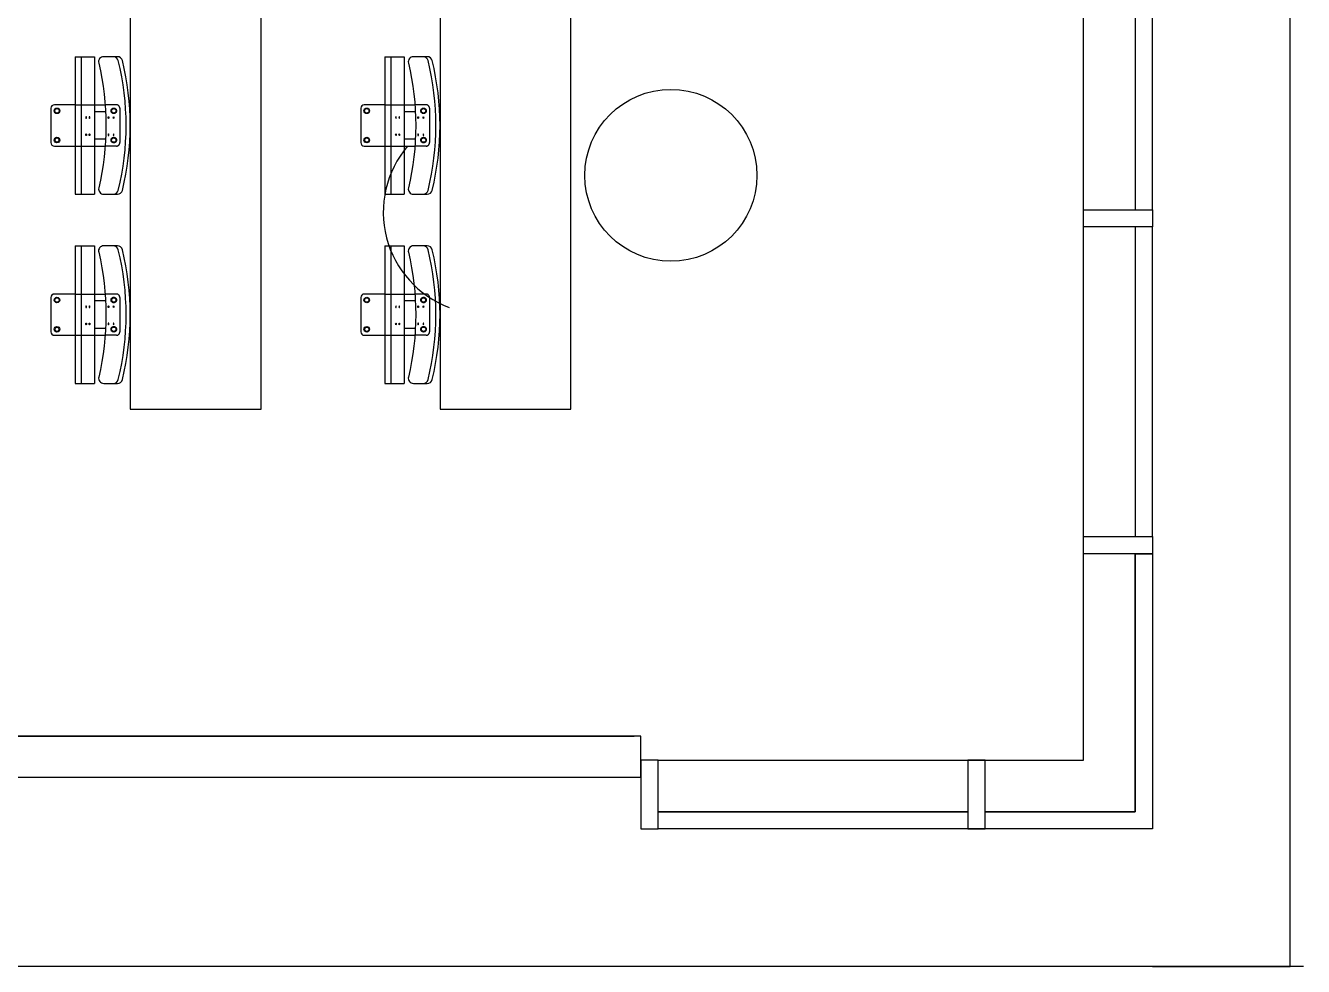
# Model space of a CAD drawing. Header units: centimetres. Extents: x -1707 to 3112, y 43 to 5669.
# Drawn here: x 158.555 to 162.267, y 42.96 to 45.695 of the extents above; entities that cross this region are included whole.
import ezdxf

# ---------------------------------------------------------------- set-up
doc = ezdxf.new("R2010")
doc.units = ezdxf.units.CM
doc.header["$LTSCALE"] = 100
doc.header["$MEASUREMENT"] = 0
doc.linetypes.add('CACHE', pattern=[0.375, 0.25, -0.125])
doc.layers.add('1-cloison', color=9, linetype='Continuous')

msp = doc.modelspace()

# ---------------------------------------------------------------- linework, layer by layer
at = {"layer": '1-cloison', "color": 7}
for p, q in [((158.8588, 51.73), (158.8588, 44.58)), ((159.2388, 44.58), (159.2388, 51.73)), ((159.7588, 51.73), (159.7588, 44.58)), ((160.1388, 44.58), (160.1388, 51.73)), ((158.6284, 45.455), (158.6284, 45.355)), ((158.6988, 45.465), (158.6384, 45.465)), ((158.7548, 45.465), (158.7858, 45.465)), ((159.5284, 45.455), (159.5284, 45.355)), ((159.5988, 45.465), (159.5384, 45.465)), ((159.6548, 45.465), (159.6858, 45.465)), ((158.7871, 45.4448), (158.7548, 45.4448)), ((159.6871, 45.4448), (159.6548, 45.4448)), ((158.6384, 45.345), (158.6988, 45.345)), ((158.7871, 45.3648), (158.7548, 45.3648)), ((158.7548, 45.345), (158.7858, 45.345)), ((159.5384, 45.345), (159.5988, 45.345)), ((159.6871, 45.3648), (159.6548, 45.3648)), ((159.6548, 45.345), (159.6858, 45.345)), ((158.6284, 44.905), (158.6284, 44.805)), ((158.6988, 44.915), (158.6384, 44.915)), ((158.7548, 44.915), (158.7858, 44.915)), ((158.7871, 44.8948), (158.7548, 44.8948)), ((159.5284, 44.905), (159.5284, 44.805)), ((159.5988, 44.915), (159.5384, 44.915)), ((159.6548, 44.915), (159.6858, 44.915)), ((159.6871, 44.8948), (159.6548, 44.8948)), ((158.6384, 44.795), (158.6988, 44.795)), ((158.7871, 44.8148), (158.7548, 44.8148)), ((158.7548, 44.795), (158.7858, 44.795)), ((159.5384, 44.795), (159.5988, 44.795)), ((159.6871, 44.8148), (159.6548, 44.8148)), ((159.6548, 44.795), (159.6858, 44.795)), ((158.8588, 44.58), (159.2388, 44.58)), ((159.7588, 44.58), (160.1388, 44.58)), ((149.9425, 43.63), (160.3225, 43.63)), ((162.2675, 42.96), (110.0175, 42.96))]:
    msp.add_line(p, q, dxfattribs=at)
at = {"layer": '1-cloison', "color": 7, "linetype": 'ByBlock'}
for p, q in [((158.6988, 45.605), (158.6988, 45.205)), ((158.6988, 45.605), (158.7548, 45.605)), ((158.7158, 45.605), (158.7158, 45.205)), ((158.7548, 45.605), (158.7548, 45.205)), ((159.5988, 45.605), (159.5988, 45.205)), ((159.5988, 45.605), (159.6548, 45.605)), ((159.6158, 45.605), (159.6158, 45.205)), ((159.6548, 45.605), (159.6548, 45.205)), ((158.6988, 45.205), (158.7548, 45.205)), ((159.5988, 45.205), (159.6548, 45.205)), ((158.6988, 45.055), (158.6988, 44.655)), ((158.6988, 45.055), (158.7548, 45.055)), ((158.7158, 45.055), (158.7158, 44.655)), ((158.7548, 45.055), (158.7548, 44.655)), ((159.5988, 45.055), (159.5988, 44.655)), ((159.5988, 45.055), (159.6548, 45.055)), ((159.6158, 45.055), (159.6158, 44.655)), ((159.6548, 45.055), (159.6548, 44.655)), ((158.6988, 44.655), (158.7548, 44.655)), ((159.5988, 44.655), (159.6548, 44.655))]:
    msp.add_line(p, q, dxfattribs=at)
at = {"layer": '1-cloison', "color": 7, "linetype": 'CACHE'}
for p, q in [((158.6988, 45.465), (158.7548, 45.465)), ((158.8184, 45.465), (158.7858, 45.465)), ((158.8284, 45.455), (158.8284, 45.355)), ((159.5988, 45.465), (159.6548, 45.465)), ((159.7184, 45.465), (159.6858, 45.465)), ((159.7284, 45.455), (159.7284, 45.355)), ((158.6988, 45.345), (158.7548, 45.345)), ((158.8184, 45.345), (158.7858, 45.345)), ((159.5988, 45.345), (159.6548, 45.345)), ((159.7184, 45.345), (159.6858, 45.345)), ((158.6988, 44.915), (158.7548, 44.915)), ((158.8184, 44.915), (158.7858, 44.915)), ((158.8284, 44.905), (158.8284, 44.805)), ((159.5988, 44.915), (159.6548, 44.915)), ((159.7184, 44.915), (159.6858, 44.915)), ((159.7284, 44.905), (159.7284, 44.805)), ((158.6988, 44.795), (158.7548, 44.795)), ((158.8184, 44.795), (158.7858, 44.795)), ((159.5988, 44.795), (159.6548, 44.795)), ((159.7184, 44.795), (159.6858, 44.795))]:
    msp.add_line(p, q, dxfattribs=at)
at = {"layer": '1-cloison', "color": 7}
msp.add_lwpolyline([(161.8287, 42.96), (162.2287, 42.96), (162.2287, 62.51), (160.7794, 62.51)], dxfattribs=at)
at = {"layer": '1-cloison', "color": 7, "ltscale": 2}
for points in [[(160.3925, 43.56), (161.6287, 43.56), (161.6287, 61.91), (160.8294, 61.91)], [(161.8287, 44.16), (161.8287, 43.36), (160.3925, 43.36), (160.3925, 43.41), (161.2925, 43.41)], [(161.7787, 44.16), (161.7787, 43.41), (161.3425, 43.41)], [(161.3425, 43.41), (161.7787, 43.41), (161.7787, 44.16), (161.8287, 44.16)], [(161.7787, 44.16), (161.7787, 43.41), (161.3425, 43.41)], [(149.9425, 43.51), (149.9425, 43.51), (160.3425, 43.51), (160.3425, 43.63), (149.9425, 43.63)], [(161.2925, 43.41), (160.3925, 43.41)], [(161.2925, 43.41), (160.8297, 43.41)], [(161.2925, 43.41), (160.8297, 43.41)]]:
    msp.add_lwpolyline(points, dxfattribs=at)
for points in [[(161.8287, 46.06), (161.7787, 46.06), (161.7787, 45.16), (161.8287, 45.16)], [(161.6287, 45.16), (161.8287, 45.16), (161.8287, 45.11), (161.6287, 45.11)], [(161.8287, 45.11), (161.7787, 45.11), (161.7787, 44.21), (161.8287, 44.21)], [(161.6287, 44.21), (161.8287, 44.21), (161.8287, 44.16), (161.6287, 44.16)], [(160.3425, 43.56), (160.3425, 43.36), (160.3925, 43.36), (160.3925, 43.56)], [(161.2925, 43.56), (161.2925, 43.36), (161.3425, 43.36), (161.3425, 43.56)], [(161.2925, 43.56), (161.2925, 43.36), (161.3425, 43.36), (161.3425, 43.56)]]:
    msp.add_lwpolyline(points, close=True, dxfattribs=at)
at = {"layer": '1-cloison', "color": 7, "linetype": 'ByBlock'}
for points in [[(158.7671, 45.2234, 0.483507), (158.7817, 45.205), (158.8215, 45.205, 0.345619), (158.8361, 45.2164, 0.120525), (158.836, 45.5935, 0.345528), (158.8214, 45.605), (158.7816, 45.605, 0.483604), (158.767, 45.5865, -0.115929)], [(159.6671, 45.2234, 0.483507), (159.6817, 45.205), (159.7215, 45.205, 0.345619), (159.7361, 45.2164, 0.120525), (159.736, 45.5935, 0.345528), (159.7214, 45.605), (159.6816, 45.605, 0.483604), (159.667, 45.5865, -0.115929)], [(158.7671, 44.6734, 0.483507), (158.7817, 44.655), (158.8215, 44.655, 0.345619), (158.8361, 44.6664, 0.120525), (158.836, 45.0435, 0.345528), (158.8214, 45.055), (158.7816, 45.055, 0.483604), (158.767, 45.0365, -0.115929)], [(159.6671, 44.6734, 0.483507), (159.6817, 44.655), (159.7215, 44.655, 0.345619), (159.7361, 44.6664, 0.120525), (159.736, 45.0435, 0.345528), (159.7214, 45.055), (159.6816, 45.055, 0.483604), (159.667, 45.0365, -0.115929)]]:
    msp.add_lwpolyline(points, format="xyb", close=True, dxfattribs=at)
for points in [[(158.8095, 45.205, 0.345619), (158.8241, 45.2164, 0.120525), (158.824, 45.5935, 0.345528), (158.8094, 45.605)], [(159.7095, 45.205, 0.345619), (159.7241, 45.2164, 0.120525), (159.724, 45.5935, 0.345528), (159.7094, 45.605)], [(158.8095, 44.655, 0.345619), (158.8241, 44.6664, 0.120525), (158.824, 45.0435, 0.345528), (158.8094, 45.055)], [(159.7095, 44.655, 0.345619), (159.7241, 44.6664, 0.120525), (159.724, 45.0435, 0.345528), (159.7094, 45.055)]]:
    msp.add_lwpolyline(points, format="xyb", dxfattribs=at)
at = {"layer": '1-cloison', "color": 7}
for points in [[(158.6496, 45.454), (158.6534, 45.4475), (158.6496, 45.441), (158.6421, 45.441), (158.6384, 45.4475), (158.6421, 45.454)], [(159.5496, 45.454), (159.5534, 45.4475), (159.5496, 45.441), (159.5421, 45.441), (159.5384, 45.4475), (159.5421, 45.454)], [(158.6496, 45.356), (158.6534, 45.3625), (158.6496, 45.369), (158.6421, 45.369), (158.6384, 45.3625), (158.6421, 45.356)], [(159.5496, 45.356), (159.5534, 45.3625), (159.5496, 45.369), (159.5421, 45.369), (159.5384, 45.3625), (159.5421, 45.356)], [(158.6496, 44.904), (158.6534, 44.8975), (158.6496, 44.891), (158.6421, 44.891), (158.6384, 44.8975), (158.6421, 44.904)], [(159.5496, 44.904), (159.5534, 44.8975), (159.5496, 44.891), (159.5421, 44.891), (159.5384, 44.8975), (159.5421, 44.904)], [(158.6496, 44.806), (158.6534, 44.8125), (158.6496, 44.819), (158.6421, 44.819), (158.6384, 44.8125), (158.6421, 44.806)], [(159.5496, 44.806), (159.5534, 44.8125), (159.5496, 44.819), (159.5421, 44.819), (159.5384, 44.8125), (159.5421, 44.806)]]:
    msp.add_lwpolyline(points, close=True, dxfattribs=at)
at = {"layer": '1-cloison', "color": 7, "linetype": 'CACHE'}
for points in [[(158.8071, 45.454), (158.8034, 45.4475), (158.8071, 45.441), (158.8146, 45.441), (158.8184, 45.4475), (158.8146, 45.454)], [(159.7071, 45.454), (159.7034, 45.4475), (159.7071, 45.441), (159.7146, 45.441), (159.7184, 45.4475), (159.7146, 45.454)], [(158.8071, 45.356), (158.8034, 45.3625), (158.8071, 45.369), (158.8146, 45.369), (158.8184, 45.3625), (158.8146, 45.356)], [(159.7071, 45.356), (159.7034, 45.3625), (159.7071, 45.369), (159.7146, 45.369), (159.7184, 45.3625), (159.7146, 45.356)], [(158.8071, 44.904), (158.8034, 44.8975), (158.8071, 44.891), (158.8146, 44.891), (158.8184, 44.8975), (158.8146, 44.904)], [(159.7071, 44.904), (159.7034, 44.8975), (159.7071, 44.891), (159.7146, 44.891), (159.7184, 44.8975), (159.7146, 44.904)], [(158.8071, 44.806), (158.8034, 44.8125), (158.8071, 44.819), (158.8146, 44.819), (158.8184, 44.8125), (158.8146, 44.806)], [(159.7071, 44.806), (159.7034, 44.8125), (159.7071, 44.819), (159.7146, 44.819), (159.7184, 44.8125), (159.7146, 44.806)]]:
    msp.add_lwpolyline(points, close=True, dxfattribs=at)
at = {"layer": '1-cloison', "color": 7}
for centre, radius in [((160.4295, 45.26), 0.25), ((160.4295, 45.26), 0.25), ((160.4295, 45.26), 0.25), ((158.6459, 45.4475), 0.008), ((158.6459, 45.4475), 0.0065), ((159.5459, 45.4475), 0.008), ((159.5459, 45.4475), 0.0065), ((158.6459, 45.3625), 0.008), ((158.6459, 45.3625), 0.0065), ((159.5459, 45.3625), 0.008), ((159.5459, 45.3625), 0.0065), ((158.6459, 44.8975), 0.008), ((158.6459, 44.8975), 0.0065), ((159.5459, 44.8975), 0.008), ((159.5459, 44.8975), 0.0065), ((158.6459, 44.8125), 0.008), ((158.6459, 44.8125), 0.0065), ((159.5459, 44.8125), 0.008), ((159.5459, 44.8125), 0.0065)]:
    msp.add_circle(centre, radius, dxfattribs=at)
at = {"layer": '1-cloison', "color": 7, "linetype": 'CACHE'}
for centre, radius in [((158.8109, 45.4475), 0.008), ((158.8109, 45.4475), 0.0065), ((159.7109, 45.4475), 0.008), ((159.7109, 45.4475), 0.0065), ((158.8109, 45.3625), 0.008), ((158.8109, 45.3625), 0.0065), ((159.7109, 45.3625), 0.008), ((159.7109, 45.3625), 0.0065), ((158.8109, 44.8975), 0.008), ((158.8109, 44.8975), 0.0065), ((159.7109, 44.8975), 0.008), ((159.7109, 44.8975), 0.0065), ((158.8109, 44.8125), 0.008), ((158.8109, 44.8125), 0.0065), ((159.7109, 44.8125), 0.008), ((159.7109, 44.8125), 0.0065)]:
    msp.add_circle(centre, radius, dxfattribs=at)
at = {"layer": '1-cloison', "color": 7}
for centre, radius, start, end in [((158.6384, 45.455), 0.01, 90, 180), ((159.5384, 45.455), 0.01, 90, 180), ((158.6384, 45.355), 0.01, 180, 270), ((159.5384, 45.355), 0.01, 180, 270), ((159.8895, 45.1527), 0.2957, 139.4751, 249.4751), ((158.6384, 44.905), 0.01, 90, 180), ((159.5384, 44.905), 0.01, 90, 180), ((158.6384, 44.805), 0.01, 180, 270), ((159.5384, 44.805), 0.01, 180, 270)]:
    msp.add_arc(centre, radius, start, end, dxfattribs=at)
at = {"layer": '1-cloison', "color": 7, "linetype": 'CACHE'}
for centre, start, end in [((158.8184, 45.455), 0, 90), ((159.7184, 45.455), 0, 90), ((158.8184, 45.355), 270, 0), ((159.7184, 45.355), 270, 0), ((158.8184, 44.905), 0, 90), ((159.7184, 44.905), 0, 90), ((158.8184, 44.805), 270, 0), ((159.7184, 44.805), 270, 0)]:
    msp.add_arc(centre, 0.01, start, end, dxfattribs=at)
at = {"layer": '1-cloison', "color": 7, "linetype": 'ByBlock', "extrusion": (0, 0, -1)}
for centre, major_axis in [((158.7307, 45.428), (0, 0.0025)), ((158.7404, 45.428), (0, 0.0025)), ((159.6307, 45.428), (0, 0.0025)), ((159.6404, 45.428), (0, 0.0025)), ((158.7954, 45.378), (0, -0.0025)), ((158.8104, 45.378), (0, -0.0025)), ((159.6954, 45.378), (0, -0.0025)), ((159.7104, 45.378), (0, -0.0025)), ((158.7307, 44.878), (0, 0.0025)), ((158.7404, 44.878), (0, 0.0025)), ((159.6307, 44.878), (0, 0.0025)), ((159.6404, 44.878), (0, 0.0025)), ((158.7954, 44.828), (0, -0.0025)), ((158.8104, 44.828), (0, -0.0025)), ((159.6954, 44.828), (0, -0.0025)), ((159.7104, 44.828), (0, -0.0025))]:
    msp.add_ellipse(centre, major_axis=major_axis, ratio=0.390638, dxfattribs=at)
at = {"layer": '1-cloison', "color": 7, "linetype": 'ByBlock'}
for centre, major_axis in [((158.7954, 45.428), (0, 0.0025)), ((158.8104, 45.428), (0, 0.0025)), ((159.6954, 45.428), (0, 0.0025)), ((159.7104, 45.428), (0, 0.0025)), ((158.7307, 45.378), (0, -0.0025)), ((158.7404, 45.378), (0, -0.0025)), ((159.6307, 45.378), (0, -0.0025)), ((159.6404, 45.378), (0, -0.0025)), ((158.7954, 44.878), (0, 0.0025)), ((158.8104, 44.878), (0, 0.0025)), ((159.6954, 44.878), (0, 0.0025)), ((159.7104, 44.878), (0, 0.0025)), ((158.7307, 44.828), (0, -0.0025)), ((158.7404, 44.828), (0, -0.0025)), ((159.6307, 44.828), (0, -0.0025)), ((159.6404, 44.828), (0, -0.0025))]:
    msp.add_ellipse(centre, major_axis=major_axis, ratio=0.390638, dxfattribs=at)

doc.saveas('drawing.dxf')
